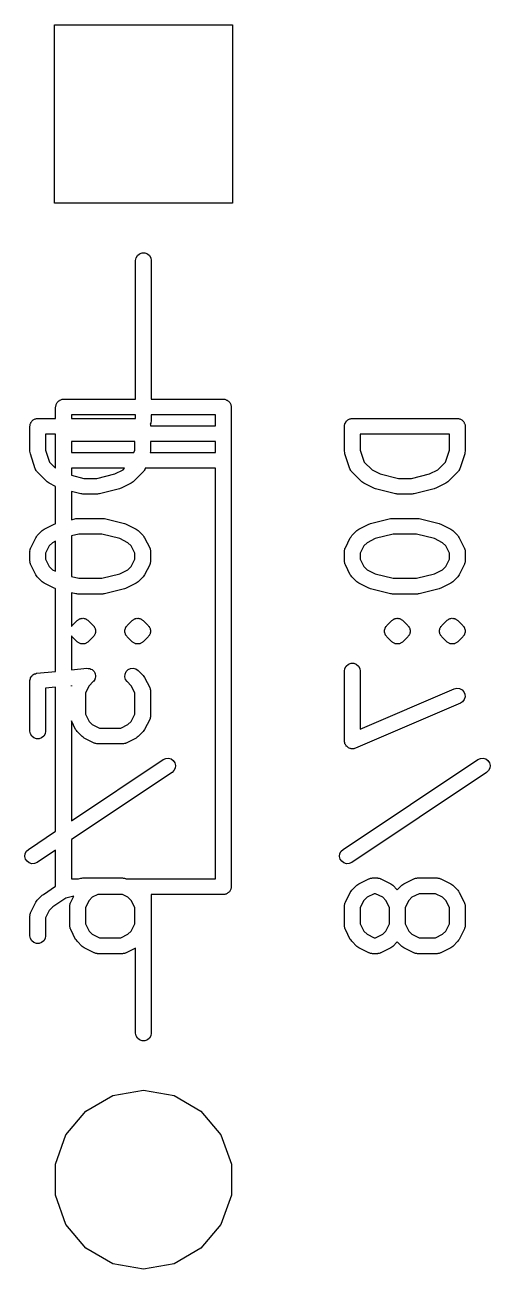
# Model space of a CAD drawing. Extents: x 17 to 274, y -105 to -6.
# Drawn here: x 145.87 to 150.3, y -104.01 to -92.15 of the extents above; entities that cross this region are included whole.
import ezdxf

# ---------------------------------------------------------------- set-up
doc = ezdxf.new("R2010")
doc.units = 0
doc.header["$MEASUREMENT"] = 0
doc.layers.add('BLACK', color=7, linetype='CONTINUOUS')

msp = doc.modelspace()

# ---------------------------------------------------------------- linework, layer by layer
at = {"layer": 'Black'}
for p, q in [((146.148, -93.8501), (146.148, -92.1509)), ((146.148, -92.1509), (147.847, -92.1509)), ((147.847, -92.1509), (147.847, -93.8501)), ((147.847, -93.8501), (146.148, -93.8501)), ((146.922, -94.3975), (146.927, -94.3719)), ((146.922, -95.7195), (146.922, -94.3975)), ((146.927, -94.3719), (146.94, -94.3493)), ((146.94, -94.3493), (146.96, -94.3326)), ((146.96, -94.3326), (146.984, -94.3237)), ((146.984, -94.3237), (147.01, -94.3237)), ((147.01, -94.3237), (147.035, -94.3326)), ((147.035, -94.3326), (147.055, -94.3493)), ((147.055, -94.3493), (147.068, -94.3719)), ((147.068, -94.3719), (147.072, -94.3975)), ((147.072, -94.3975), (147.072, -95.7195)), ((146.204, -95.7273), (146.21, -95.724)), ((146.21, -95.724), (146.216, -95.7229)), ((146.216, -95.7229), (146.222, -95.7207)), ((146.222, -95.7207), (146.229, -95.7207)), ((146.229, -95.7207), (146.235, -95.7195)), ((146.235, -95.7195), (146.922, -95.7195)), ((147.072, -95.7195), (147.759, -95.7195)), ((147.759, -95.7195), (147.766, -95.7207)), ((147.766, -95.7207), (147.772, -95.7207)), ((147.772, -95.7207), (147.779, -95.7229)), ((147.779, -95.7229), (147.785, -95.724)), ((147.785, -95.724), (147.791, -95.7273)), ((146.16, -95.7945), (146.162, -95.7881)), ((146.16, -95.9031), (146.16, -95.7945)), ((146.162, -95.7815), (146.164, -95.7753)), ((146.162, -95.7881), (146.162, -95.7815)), ((146.164, -95.7753), (146.165, -95.7689)), ((146.165, -95.7689), (146.168, -95.7632)), ((146.168, -95.7632), (146.171, -95.757)), ((146.171, -95.757), (146.175, -95.752)), ((146.175, -95.752), (146.178, -95.7463)), ((146.178, -95.7463), (146.183, -95.7421)), ((146.183, -95.7421), (146.187, -95.7371)), ((146.187, -95.7371), (146.193, -95.7338)), ((146.193, -95.7338), (146.198, -95.7296)), ((146.198, -95.7296), (146.204, -95.7273)), ((147.791, -95.7273), (147.797, -95.7296)), ((147.797, -95.7296), (147.802, -95.7338)), ((147.802, -95.7338), (147.808, -95.7371)), ((147.808, -95.7371), (147.812, -95.7421)), ((147.812, -95.7421), (147.817, -95.7463)), ((147.817, -95.7463), (147.82, -95.752)), ((147.82, -95.752), (147.824, -95.757)), ((147.824, -95.757), (147.827, -95.7632)), ((147.827, -95.7632), (147.83, -95.7689)), ((147.83, -95.7689), (147.831, -95.7753)), ((147.831, -95.7753), (147.833, -95.7815)), ((147.833, -95.7815), (147.833, -95.7881)), ((147.833, -95.7881), (147.834, -95.7945)), ((147.834, -95.7945), (147.834, -100.367)), ((145.916, -95.9651), (145.918, -95.9589)), ((145.918, -95.9589), (145.919, -95.9525)), ((145.919, -95.9525), (145.923, -95.9468)), ((145.923, -95.9468), (145.925, -95.9406)), ((145.925, -95.9406), (145.929, -95.9356)), ((145.929, -95.9356), (145.932, -95.9299)), ((145.932, -95.9299), (145.937, -95.9257)), ((145.937, -95.9257), (145.942, -95.9207)), ((145.942, -95.9207), (145.947, -95.9174)), ((145.947, -95.9174), (145.952, -95.9132)), ((145.952, -95.9132), (145.959, -95.9109)), ((145.959, -95.9109), (145.964, -95.9077)), ((145.964, -95.9077), (145.971, -95.9065)), ((145.971, -95.9065), (145.977, -95.9043)), ((145.977, -95.9043), (145.983, -95.9043)), ((145.983, -95.9043), (145.99, -95.9031)), ((145.99, -95.9031), (146.16, -95.9031)), ((146.31, -95.8695), (146.31, -95.9031)), ((146.922, -95.8695), (146.31, -95.8695)), ((146.31, -95.9031), (146.922, -95.9031)), ((146.922, -95.9031), (146.922, -95.8695)), ((147.068, -95.9472), (147.061, -95.9585)), ((147.061, -95.9585), (147.061, -95.9589)), ((147.061, -95.9589), (147.064, -95.9651)), ((147.072, -95.9215), (147.068, -95.9472)), ((147.072, -95.8695), (147.072, -95.9215)), ((147.684, -95.8695), (147.072, -95.8695)), ((147.684, -95.9735), (147.684, -95.8695)), ((148.916, -95.9651), (148.918, -95.9589)), ((148.918, -95.9589), (148.919, -95.9525)), ((148.919, -95.9525), (148.923, -95.9468)), ((148.923, -95.9468), (148.925, -95.9406)), ((148.925, -95.9406), (148.929, -95.9356)), ((148.929, -95.9356), (148.932, -95.9299)), ((148.932, -95.9299), (148.937, -95.9257)), ((148.937, -95.9257), (148.942, -95.9207)), ((148.942, -95.9207), (148.947, -95.9174)), ((148.947, -95.9174), (148.952, -95.9132)), ((148.952, -95.9132), (148.959, -95.9109)), ((148.959, -95.9109), (148.964, -95.9077)), ((148.964, -95.9077), (148.971, -95.9065)), ((148.971, -95.9065), (148.977, -95.9043)), ((148.977, -95.9043), (148.983, -95.9043)), ((148.983, -95.9043), (148.99, -95.9031)), ((148.99, -95.9031), (149.99, -95.9031)), ((149.99, -95.9031), (149.996, -95.9043)), ((149.996, -95.9043), (150.003, -95.9043)), ((150.003, -95.9043), (150.009, -95.9065)), ((150.009, -95.9065), (150.015, -95.9077)), ((150.015, -95.9077), (150.021, -95.9109)), ((150.021, -95.9109), (150.027, -95.9132)), ((150.027, -95.9132), (150.032, -95.9174)), ((150.032, -95.9174), (150.038, -95.9207)), ((150.038, -95.9207), (150.042, -95.9257)), ((150.042, -95.9257), (150.047, -95.9299)), ((150.047, -95.9299), (150.051, -95.9356)), ((150.051, -95.9356), (150.055, -95.9406)), ((150.055, -95.9406), (150.057, -95.9468)), ((150.057, -95.9468), (150.06, -95.9525)), ((150.06, -95.9525), (150.061, -95.9589)), ((150.061, -95.9589), (150.064, -95.9651)), ((145.915, -95.9781), (145.916, -95.9717)), ((145.915, -96.2162), (145.915, -95.9781)), ((145.916, -95.9717), (145.916, -95.9651)), ((146.065, -96.0531), (146.065, -96.2041)), ((146.16, -96.0531), (146.065, -96.0531)), ((146.16, -96.376), (146.16, -96.0531)), ((147.064, -95.9651), (147.064, -95.9717)), ((147.064, -95.9717), (147.064, -95.9735)), ((147.064, -95.9735), (147.684, -95.9735)), ((148.915, -95.9781), (148.916, -95.9717)), ((148.915, -96.2162), (148.915, -95.9781)), ((148.916, -95.9717), (148.916, -95.9651)), ((149.065, -96.0531), (149.065, -96.2041)), ((149.915, -96.0531), (149.065, -96.0531)), ((149.915, -96.2041), (149.915, -96.0531)), ((150.064, -95.9651), (150.064, -95.9717)), ((150.064, -95.9717), (150.065, -95.9781)), ((150.065, -95.9781), (150.065, -96.2162)), ((146.31, -96.1235), (146.31, -96.2275)), ((146.915, -96.1235), (146.31, -96.1235)), ((146.915, -96.2041), (146.915, -96.1235)), ((147.065, -96.1235), (147.065, -96.2162)), ((147.684, -96.1235), (147.065, -96.1235)), ((147.684, -96.2275), (147.684, -96.1235)), ((145.917, -96.2281), (145.915, -96.2162)), ((145.919, -96.24), (145.917, -96.2281)), ((145.966, -96.3828), (145.919, -96.24)), ((146.065, -96.2041), (146.103, -96.3186)), ((146.103, -96.3186), (146.16, -96.376)), ((146.31, -96.2275), (146.907, -96.2275)), ((146.907, -96.2275), (146.915, -96.2041)), ((147.065, -96.2162), (147.063, -96.2275)), ((147.063, -96.2275), (147.684, -96.2275)), ((148.917, -96.2281), (148.915, -96.2162)), ((148.919, -96.24), (148.917, -96.2281)), ((148.966, -96.3828), (148.919, -96.24)), ((149.065, -96.2041), (149.103, -96.3186)), ((149.103, -96.3186), (149.177, -96.3927)), ((149.803, -96.3927), (149.877, -96.3186)), ((149.877, -96.3186), (149.915, -96.2041)), ((150.061, -96.24), (150.013, -96.3828)), ((150.063, -96.2281), (150.061, -96.24)), ((150.065, -96.2162), (150.063, -96.2281)), ((145.968, -96.3866), (145.966, -96.3828)), ((145.969, -96.3908), (145.968, -96.3866)), ((145.975, -96.398), (145.969, -96.3908)), ((145.979, -96.4057), (145.975, -96.398)), ((145.982, -96.4086), (145.979, -96.4057)), ((145.984, -96.4121), (145.982, -96.4086)), ((146.08, -96.5074), (145.984, -96.4121)), ((146.31, -96.3775), (146.31, -96.4453)), ((146.818, -96.3775), (146.31, -96.3775)), ((146.552, -96.4746), (146.726, -96.4312)), ((146.726, -96.4312), (146.803, -96.3927)), ((146.803, -96.3927), (146.818, -96.3775)), ((146.995, -96.4121), (146.9, -96.5074)), ((146.998, -96.4086), (146.995, -96.4121)), ((147.001, -96.4057), (146.998, -96.4086)), ((147.005, -96.398), (147.001, -96.4057)), ((147.01, -96.3908), (147.005, -96.398)), ((147.011, -96.3866), (147.01, -96.3908)), ((147.013, -96.3828), (147.011, -96.3866)), ((147.015, -96.3775), (147.013, -96.3828)), ((147.684, -96.3775), (147.015, -96.3775)), ((147.684, -100.292), (147.684, -96.3775)), ((148.968, -96.3866), (148.966, -96.3828)), ((148.969, -96.3908), (148.968, -96.3866)), ((148.975, -96.398), (148.969, -96.3908)), ((148.979, -96.4057), (148.975, -96.398)), ((148.982, -96.4086), (148.979, -96.4057)), ((148.984, -96.4121), (148.982, -96.4086)), ((149.08, -96.5074), (148.984, -96.4121)), ((149.177, -96.3927), (149.254, -96.4312)), ((149.254, -96.4312), (149.428, -96.4746)), ((149.552, -96.4746), (149.726, -96.4312)), ((149.726, -96.4312), (149.803, -96.3927)), ((149.995, -96.4121), (149.9, -96.5074)), ((149.998, -96.4086), (149.995, -96.4121)), ((150.001, -96.4057), (149.998, -96.4086)), ((150.005, -96.398), (150.001, -96.4057)), ((150.01, -96.3908), (150.005, -96.398)), ((150.011, -96.3866), (150.01, -96.3908)), ((150.013, -96.3828), (150.011, -96.3866)), ((146.09, -96.5143), (146.08, -96.5074)), ((146.099, -96.5214), (146.09, -96.5143)), ((146.16, -96.5521), (146.099, -96.5214)), ((146.16, -96.9061), (146.16, -96.5521)), ((146.31, -96.4453), (146.428, -96.4746)), ((146.428, -96.4746), (146.552, -96.4746)), ((146.881, -96.5214), (146.785, -96.569)), ((146.89, -96.5142), (146.881, -96.5214)), ((146.9, -96.5074), (146.89, -96.5142)), ((149.09, -96.5143), (149.08, -96.5074)), ((149.099, -96.5214), (149.09, -96.5143)), ((149.194, -96.569), (149.099, -96.5214)), ((149.428, -96.4746), (149.552, -96.4746)), ((149.881, -96.5214), (149.785, -96.569)), ((149.89, -96.5142), (149.881, -96.5214)), ((149.9, -96.5074), (149.89, -96.5142)), ((146.4, -96.6223), (146.31, -96.5999)), ((146.31, -96.5999), (146.31, -96.8683)), ((146.409, -96.623), (146.4, -96.6223)), ((146.418, -96.6246), (146.409, -96.623)), ((146.561, -96.6246), (146.418, -96.6246)), ((146.57, -96.623), (146.561, -96.6246)), ((146.579, -96.6223), (146.57, -96.623)), ((146.77, -96.5747), (146.579, -96.6223)), ((146.777, -96.5714), (146.77, -96.5747)), ((146.785, -96.569), (146.777, -96.5714)), ((149.202, -96.5714), (149.194, -96.569)), ((149.21, -96.5747), (149.202, -96.5714)), ((149.4, -96.6223), (149.21, -96.5747)), ((149.409, -96.623), (149.4, -96.6223)), ((149.418, -96.6246), (149.409, -96.623)), ((149.561, -96.6246), (149.418, -96.6246)), ((149.57, -96.623), (149.561, -96.6246)), ((149.579, -96.6223), (149.57, -96.623)), ((149.77, -96.5747), (149.579, -96.6223)), ((149.777, -96.5714), (149.77, -96.5747)), ((149.785, -96.569), (149.777, -96.5714)), ((146.052, -96.9587), (146.147, -96.9111)), ((146.147, -96.9111), (146.155, -96.9087)), ((146.155, -96.9087), (146.16, -96.9061)), ((146.31, -96.8683), (146.353, -96.8578)), ((146.353, -96.8578), (146.362, -96.8571)), ((146.362, -96.8571), (146.371, -96.8555)), ((146.371, -96.8555), (146.609, -96.8555)), ((146.609, -96.8555), (146.618, -96.8571)), ((146.618, -96.8571), (146.627, -96.8578)), ((146.627, -96.8578), (146.818, -96.9054)), ((146.818, -96.9054), (146.825, -96.9087)), ((146.825, -96.9087), (146.833, -96.9111)), ((146.833, -96.9111), (146.928, -96.9587)), ((149.052, -96.9587), (149.147, -96.9111)), ((149.147, -96.9111), (149.155, -96.9087)), ((149.155, -96.9087), (149.162, -96.9054)), ((149.162, -96.9054), (149.353, -96.8578)), ((149.353, -96.8578), (149.362, -96.8571)), ((149.362, -96.8571), (149.371, -96.8555)), ((149.371, -96.8555), (149.609, -96.8555)), ((149.609, -96.8555), (149.618, -96.8571)), ((149.618, -96.8571), (149.627, -96.8578)), ((149.627, -96.8578), (149.818, -96.9054)), ((149.818, -96.9054), (149.825, -96.9087)), ((149.825, -96.9087), (149.833, -96.9111)), ((149.833, -96.9111), (149.928, -96.9587)), ((145.97, -97.0398), (145.978, -97.0302)), ((145.978, -97.0302), (145.984, -97.0203)), ((145.984, -97.0203), (146.032, -96.9727)), ((146.032, -96.9727), (146.042, -96.9658)), ((146.042, -96.9658), (146.052, -96.9587)), ((146.38, -97.0055), (146.31, -97.0229)), ((146.31, -97.0229), (146.31, -97.4096)), ((146.6, -97.0055), (146.38, -97.0055)), ((146.773, -97.0489), (146.6, -97.0055)), ((146.928, -96.9587), (146.938, -96.9658)), ((146.938, -96.9658), (146.948, -96.9727)), ((146.948, -96.9727), (146.995, -97.0203)), ((146.995, -97.0203), (147.002, -97.0302)), ((147.002, -97.0302), (147.009, -97.0398)), ((148.97, -97.0398), (148.978, -97.0302)), ((148.978, -97.0302), (148.984, -97.0203)), ((148.984, -97.0203), (149.032, -96.9727)), ((149.032, -96.9727), (149.042, -96.9658)), ((149.042, -96.9658), (149.052, -96.9587)), ((149.38, -97.0055), (149.206, -97.0489)), ((149.6, -97.0055), (149.38, -97.0055)), ((149.773, -97.0489), (149.6, -97.0055)), ((149.928, -96.9587), (149.938, -96.9658)), ((149.938, -96.9658), (149.948, -96.9727)), ((149.948, -96.9727), (149.995, -97.0203)), ((149.995, -97.0203), (150.002, -97.0302)), ((150.002, -97.0302), (150.009, -97.0398)), ((145.918, -97.1516), (145.919, -97.143)), ((145.919, -97.143), (145.922, -97.1392)), ((145.922, -97.1392), (145.923, -97.1351)), ((145.923, -97.1351), (145.97, -97.0398)), ((146.099, -97.1178), (146.065, -97.1863)), ((146.13, -97.0874), (146.099, -97.1178)), ((146.16, -97.0719), (146.13, -97.0874)), ((146.16, -97.3605), (146.16, -97.0719)), ((146.85, -97.0874), (146.773, -97.0489)), ((146.881, -97.1178), (146.85, -97.0874)), ((146.915, -97.1863), (146.881, -97.1178)), ((147.009, -97.0398), (147.057, -97.1351)), ((147.057, -97.1351), (147.058, -97.1392)), ((147.058, -97.1392), (147.06, -97.143)), ((147.06, -97.143), (147.062, -97.1516)), ((148.918, -97.1516), (148.919, -97.143)), ((148.919, -97.143), (148.922, -97.1392)), ((148.922, -97.1392), (148.923, -97.1351)), ((148.923, -97.1351), (148.97, -97.0398)), ((149.099, -97.1178), (149.065, -97.1863)), ((149.13, -97.0874), (149.099, -97.1178)), ((149.206, -97.0489), (149.13, -97.0874)), ((149.85, -97.0874), (149.773, -97.0489)), ((149.881, -97.1178), (149.85, -97.0874)), ((149.915, -97.1863), (149.881, -97.1178)), ((150.009, -97.0398), (150.057, -97.1351)), ((150.057, -97.1351), (150.058, -97.1392)), ((150.058, -97.1392), (150.06, -97.143)), ((150.06, -97.143), (150.062, -97.1516)), ((145.915, -97.16), (145.918, -97.1516)), ((145.916, -97.1644), (145.915, -97.16)), ((145.915, -97.1686), (145.916, -97.1644)), ((145.915, -97.2639), (145.915, -97.1686)), ((145.916, -97.2681), (145.915, -97.2639)), ((145.915, -97.2724), (145.916, -97.2681)), ((146.065, -97.1863), (146.065, -97.2461)), ((146.065, -97.2461), (146.099, -97.3147)), ((146.881, -97.3147), (146.915, -97.2461)), ((146.915, -97.2461), (146.915, -97.1863)), ((147.062, -97.1516), (147.064, -97.16)), ((147.064, -97.16), (147.064, -97.1644)), ((147.064, -97.1644), (147.065, -97.1686)), ((147.065, -97.2639), (147.064, -97.2681)), ((147.064, -97.2681), (147.064, -97.2724)), ((147.065, -97.1686), (147.065, -97.2639)), ((148.915, -97.16), (148.918, -97.1516)), ((148.916, -97.1644), (148.915, -97.16)), ((148.915, -97.1686), (148.916, -97.1644)), ((148.915, -97.2639), (148.915, -97.1686)), ((148.916, -97.2681), (148.915, -97.2639)), ((148.915, -97.2724), (148.916, -97.2681)), ((149.065, -97.1863), (149.065, -97.2461)), ((149.065, -97.2461), (149.099, -97.3147)), ((149.881, -97.3147), (149.915, -97.2461)), ((149.915, -97.2461), (149.915, -97.1863)), ((150.062, -97.1516), (150.064, -97.16)), ((150.064, -97.16), (150.064, -97.1644)), ((150.064, -97.1644), (150.065, -97.1686)), ((150.065, -97.2639), (150.064, -97.2681)), ((150.064, -97.2681), (150.064, -97.2724)), ((150.065, -97.1686), (150.065, -97.2639)), ((145.918, -97.2808), (145.915, -97.2724)), ((145.919, -97.2895), (145.918, -97.2808)), ((145.922, -97.2933), (145.919, -97.2895)), ((145.923, -97.2974), (145.922, -97.2933)), ((145.97, -97.3926), (145.923, -97.2974)), ((146.099, -97.3147), (146.13, -97.3451)), ((146.13, -97.3451), (146.16, -97.3605)), ((146.6, -97.4269), (146.773, -97.3836)), ((146.773, -97.3836), (146.85, -97.3451)), ((146.85, -97.3451), (146.881, -97.3147)), ((147.057, -97.2974), (147.009, -97.3926)), ((147.058, -97.2933), (147.057, -97.2974)), ((147.06, -97.2895), (147.058, -97.2933)), ((147.062, -97.2809), (147.06, -97.2895)), ((147.064, -97.2724), (147.062, -97.2809)), ((148.918, -97.2808), (148.915, -97.2724)), ((148.919, -97.2895), (148.918, -97.2808)), ((148.922, -97.2933), (148.919, -97.2895)), ((148.923, -97.2974), (148.922, -97.2933)), ((148.97, -97.3926), (148.923, -97.2974)), ((149.099, -97.3147), (149.13, -97.3451)), ((149.13, -97.3451), (149.206, -97.3836)), ((149.206, -97.3836), (149.38, -97.4269)), ((149.6, -97.4269), (149.773, -97.3836)), ((149.773, -97.3836), (149.85, -97.3451)), ((149.85, -97.3451), (149.881, -97.3147)), ((150.057, -97.2974), (150.009, -97.3926)), ((150.058, -97.2933), (150.057, -97.2974)), ((150.06, -97.2895), (150.058, -97.2933)), ((150.062, -97.2809), (150.06, -97.2895)), ((150.064, -97.2724), (150.062, -97.2809)), ((145.978, -97.4023), (145.97, -97.3926)), ((145.984, -97.4121), (145.978, -97.4023)), ((146.032, -97.4597), (145.984, -97.4121)), ((146.042, -97.4666), (146.032, -97.4597)), ((146.052, -97.4738), (146.042, -97.4666)), ((146.147, -97.5214), (146.052, -97.4738)), ((146.31, -97.4096), (146.38, -97.4269)), ((146.38, -97.4269), (146.6, -97.4269)), ((146.928, -97.4738), (146.833, -97.5214)), ((146.938, -97.4666), (146.928, -97.4738)), ((146.948, -97.4597), (146.938, -97.4666)), ((146.995, -97.4121), (146.948, -97.4597)), ((147.002, -97.4023), (146.995, -97.4121)), ((147.009, -97.3926), (147.002, -97.4023)), ((148.978, -97.4023), (148.97, -97.3926)), ((148.984, -97.4121), (148.978, -97.4023)), ((149.032, -97.4597), (148.984, -97.4121)), ((149.042, -97.4666), (149.032, -97.4597)), ((149.052, -97.4738), (149.042, -97.4666)), ((149.147, -97.5214), (149.052, -97.4738)), ((149.38, -97.4269), (149.6, -97.4269)), ((149.928, -97.4738), (149.833, -97.5214)), ((149.938, -97.4666), (149.928, -97.4738)), ((149.948, -97.4597), (149.938, -97.4666)), ((149.995, -97.4121), (149.948, -97.4597)), ((150.002, -97.4023), (149.995, -97.4121)), ((150.009, -97.3926), (150.002, -97.4023)), ((146.155, -97.5237), (146.147, -97.5214)), ((146.16, -97.5263), (146.155, -97.5237)), ((146.16, -98.3143), (146.16, -97.5263)), ((146.353, -97.5747), (146.31, -97.5642)), ((146.31, -97.5642), (146.31, -97.8864)), ((146.362, -97.5754), (146.353, -97.5747)), ((146.371, -97.5769), (146.362, -97.5754)), ((146.609, -97.5769), (146.371, -97.5769)), ((146.618, -97.5754), (146.609, -97.5769)), ((146.627, -97.5747), (146.618, -97.5754)), ((146.818, -97.5271), (146.627, -97.5747)), ((146.825, -97.5237), (146.818, -97.5271)), ((146.833, -97.5214), (146.825, -97.5237)), ((149.155, -97.5237), (149.147, -97.5214)), ((149.162, -97.5271), (149.155, -97.5237)), ((149.353, -97.5747), (149.162, -97.5271)), ((149.362, -97.5754), (149.353, -97.5747)), ((149.371, -97.5769), (149.362, -97.5754)), ((149.609, -97.5769), (149.371, -97.5769)), ((149.618, -97.5754), (149.609, -97.5769)), ((149.627, -97.5747), (149.618, -97.5754)), ((149.818, -97.5271), (149.627, -97.5747)), ((149.825, -97.5237), (149.818, -97.5271)), ((149.833, -97.5214), (149.825, -97.5237)), ((146.318, -97.8775), (146.365, -97.8299)), ((146.365, -97.8299), (146.371, -97.8261)), ((146.371, -97.8261), (146.375, -97.8215)), ((146.375, -97.8215), (146.381, -97.8187)), ((146.381, -97.8187), (146.387, -97.8149)), ((146.387, -97.8149), (146.393, -97.8132)), ((146.393, -97.8132), (146.399, -97.8105)), ((146.399, -97.8105), (146.406, -97.8099)), ((146.406, -97.8099), (146.412, -97.8082)), ((146.412, -97.8082), (146.418, -97.8088)), ((146.418, -97.8088), (146.425, -97.8082)), ((146.425, -97.8082), (146.431, -97.8099)), ((146.431, -97.8099), (146.438, -97.8105)), ((146.438, -97.8105), (146.444, -97.8132)), ((146.444, -97.8132), (146.45, -97.8149)), ((146.45, -97.8149), (146.455, -97.8187)), ((146.455, -97.8187), (146.461, -97.8215)), ((146.461, -97.8215), (146.466, -97.8261)), ((146.466, -97.8261), (146.471, -97.8299)), ((146.471, -97.8299), (146.519, -97.8775)), ((146.842, -97.8775), (146.889, -97.8299)), ((146.889, -97.8299), (146.895, -97.8261)), ((146.895, -97.8261), (146.899, -97.8215)), ((146.899, -97.8215), (146.905, -97.8187)), ((146.905, -97.8187), (146.911, -97.8149)), ((146.911, -97.8149), (146.917, -97.8132)), ((146.917, -97.8132), (146.923, -97.8105)), ((146.923, -97.8105), (146.929, -97.8099)), ((146.929, -97.8099), (146.936, -97.8082)), ((146.936, -97.8082), (146.942, -97.8088)), ((146.942, -97.8088), (146.949, -97.8082)), ((146.949, -97.8082), (146.955, -97.8099)), ((146.955, -97.8099), (146.962, -97.8105)), ((146.962, -97.8105), (146.968, -97.8132)), ((146.968, -97.8132), (146.974, -97.8149)), ((146.974, -97.8149), (146.979, -97.8187)), ((146.979, -97.8187), (146.985, -97.8215)), ((146.985, -97.8215), (146.99, -97.8261)), ((146.99, -97.8261), (146.995, -97.8299)), ((146.995, -97.8299), (147.043, -97.8775)), ((149.318, -97.8775), (149.365, -97.8299)), ((149.365, -97.8299), (149.371, -97.8261)), ((149.371, -97.8261), (149.375, -97.8215)), ((149.375, -97.8215), (149.381, -97.8187)), ((149.381, -97.8187), (149.387, -97.8149)), ((149.387, -97.8149), (149.393, -97.8132)), ((149.393, -97.8132), (149.399, -97.8105)), ((149.399, -97.8105), (149.406, -97.8099)), ((149.406, -97.8099), (149.412, -97.8082)), ((149.412, -97.8082), (149.418, -97.8088)), ((149.418, -97.8088), (149.425, -97.8082)), ((149.425, -97.8082), (149.431, -97.8099)), ((149.431, -97.8099), (149.438, -97.8105)), ((149.438, -97.8105), (149.444, -97.8132)), ((149.444, -97.8132), (149.45, -97.8149)), ((149.45, -97.8149), (149.455, -97.8187)), ((149.455, -97.8187), (149.461, -97.8215)), ((149.461, -97.8215), (149.466, -97.8261)), ((149.466, -97.8261), (149.471, -97.8299)), ((149.471, -97.8299), (149.519, -97.8775)), ((149.842, -97.8775), (149.889, -97.8299)), ((149.889, -97.8299), (149.895, -97.8261)), ((149.895, -97.8261), (149.899, -97.8215)), ((149.899, -97.8215), (149.905, -97.8187)), ((149.905, -97.8187), (149.911, -97.8149)), ((149.911, -97.8149), (149.917, -97.8132)), ((149.917, -97.8132), (149.923, -97.8105)), ((149.923, -97.8105), (149.929, -97.8099)), ((149.929, -97.8099), (149.936, -97.8082)), ((149.936, -97.8082), (149.942, -97.8088)), ((149.942, -97.8088), (149.949, -97.8082)), ((149.949, -97.8082), (149.955, -97.8099)), ((149.955, -97.8099), (149.962, -97.8105)), ((149.962, -97.8105), (149.968, -97.8132)), ((149.968, -97.8132), (149.974, -97.8149)), ((149.974, -97.8149), (149.979, -97.8187)), ((149.979, -97.8187), (149.985, -97.8215)), ((149.985, -97.8215), (149.99, -97.8261)), ((149.99, -97.8261), (149.995, -97.8299)), ((149.995, -97.8299), (150.043, -97.8775)), ((146.31, -97.8864), (146.314, -97.8829)), ((146.314, -97.9782), (146.31, -97.9746)), ((146.31, -97.9746), (146.31, -98.2993)), ((146.314, -97.8829), (146.318, -97.8775)), ((146.318, -97.9836), (146.314, -97.9782)), ((146.519, -97.8775), (146.523, -97.8829)), ((146.523, -97.9782), (146.519, -97.9836)), ((146.523, -97.8829), (146.527, -97.8875)), ((146.527, -97.9735), (146.523, -97.9782)), ((146.527, -97.8875), (146.529, -97.8905)), ((146.529, -97.9705), (146.527, -97.9735)), ((146.529, -97.8905), (146.531, -97.893)), ((146.531, -97.968), (146.529, -97.9705)), ((146.531, -97.893), (146.532, -97.8961)), ((146.532, -97.9649), (146.531, -97.968)), ((146.532, -97.8961), (146.534, -97.8988)), ((146.534, -97.9622), (146.532, -97.9649)), ((146.534, -97.8988), (146.536, -97.9052)), ((146.536, -97.9559), (146.534, -97.9622)), ((146.536, -97.9052), (146.538, -97.9111)), ((146.538, -97.9499), (146.536, -97.9559)), ((146.538, -97.9111), (146.539, -97.9144)), ((146.539, -97.9466), (146.538, -97.9499)), ((146.539, -97.9144), (146.54, -97.9175)), ((146.54, -97.9435), (146.539, -97.9466)), ((146.54, -97.9175), (146.54, -97.9208)), ((146.54, -97.9208), (146.541, -97.924)), ((146.541, -97.924), (146.54, -97.9305)), ((146.54, -97.9305), (146.541, -97.9371)), ((146.541, -97.9371), (146.54, -97.9402)), ((146.54, -97.9402), (146.54, -97.9435)), ((146.82, -97.924), (146.821, -97.9208)), ((146.82, -97.9305), (146.82, -97.924)), ((146.82, -97.9371), (146.82, -97.9305)), ((146.821, -97.9402), (146.82, -97.9371)), ((146.821, -97.9175), (146.822, -97.9144)), ((146.821, -97.9208), (146.821, -97.9175)), ((146.821, -97.9435), (146.821, -97.9402)), ((146.822, -97.9466), (146.821, -97.9435)), ((146.822, -97.9111), (146.825, -97.9052)), ((146.822, -97.9144), (146.822, -97.9111)), ((146.822, -97.9499), (146.822, -97.9466)), ((146.825, -97.9559), (146.822, -97.9499)), ((146.825, -97.9052), (146.827, -97.8988)), ((146.827, -97.9622), (146.825, -97.9559)), ((146.827, -97.8988), (146.829, -97.8961)), ((146.829, -97.9649), (146.827, -97.9622)), ((146.829, -97.8961), (146.83, -97.893)), ((146.83, -97.968), (146.829, -97.9649)), ((146.83, -97.893), (146.832, -97.8905)), ((146.832, -97.9705), (146.83, -97.968)), ((146.832, -97.8905), (146.833, -97.8875)), ((146.833, -97.9735), (146.832, -97.9705)), ((146.833, -97.8875), (146.838, -97.8829)), ((146.838, -97.9782), (146.833, -97.9735)), ((146.838, -97.8829), (146.842, -97.8775)), ((146.842, -97.9836), (146.838, -97.9782)), ((147.043, -97.8775), (147.047, -97.8829)), ((147.047, -97.9782), (147.043, -97.9836)), ((147.047, -97.8829), (147.051, -97.8875)), ((147.051, -97.9735), (147.047, -97.9782)), ((147.051, -97.8875), (147.053, -97.8905)), ((147.053, -97.9705), (147.051, -97.9735)), ((147.053, -97.8905), (147.055, -97.893)), ((147.055, -97.968), (147.053, -97.9705)), ((147.055, -97.893), (147.056, -97.8961)), ((147.056, -97.9649), (147.055, -97.968)), ((147.056, -97.8961), (147.058, -97.8988)), ((147.058, -97.9622), (147.056, -97.9649)), ((147.058, -97.8988), (147.06, -97.9052)), ((147.06, -97.9559), (147.058, -97.9622)), ((147.06, -97.9052), (147.062, -97.9111)), ((147.062, -97.9499), (147.06, -97.9559)), ((147.062, -97.9111), (147.063, -97.9144)), ((147.063, -97.9466), (147.062, -97.9499)), ((147.063, -97.9144), (147.064, -97.9175)), ((147.064, -97.9435), (147.063, -97.9466)), ((147.064, -97.9175), (147.064, -97.9208)), ((147.064, -97.9208), (147.065, -97.924)), ((147.065, -97.924), (147.064, -97.9305)), ((147.064, -97.9305), (147.065, -97.9371)), ((147.065, -97.9371), (147.064, -97.9402)), ((147.064, -97.9402), (147.064, -97.9435)), ((149.296, -97.924), (149.297, -97.9208)), ((149.297, -97.9305), (149.296, -97.924)), ((149.296, -97.9371), (149.297, -97.9305)), ((149.297, -97.9402), (149.296, -97.9371)), ((149.297, -97.9175), (149.298, -97.9144)), ((149.297, -97.9208), (149.297, -97.9175)), ((149.297, -97.9435), (149.297, -97.9402)), ((149.298, -97.9466), (149.297, -97.9435)), ((149.298, -97.9111), (149.301, -97.9052)), ((149.298, -97.9144), (149.298, -97.9111)), ((149.298, -97.9499), (149.298, -97.9466)), ((149.301, -97.9559), (149.298, -97.9499)), ((149.301, -97.9052), (149.303, -97.8988)), ((149.303, -97.9622), (149.301, -97.9559)), ((149.303, -97.8988), (149.305, -97.8961)), ((149.305, -97.9649), (149.303, -97.9622)), ((149.305, -97.8961), (149.306, -97.893)), ((149.306, -97.968), (149.305, -97.9649)), ((149.306, -97.893), (149.308, -97.8905)), ((149.308, -97.9705), (149.306, -97.968)), ((149.308, -97.8905), (149.309, -97.8875)), ((149.309, -97.9735), (149.308, -97.9705)), ((149.309, -97.8875), (149.314, -97.8829)), ((149.314, -97.9782), (149.309, -97.9735)), ((149.314, -97.8829), (149.318, -97.8775)), ((149.318, -97.9836), (149.314, -97.9782)), ((149.519, -97.8775), (149.523, -97.8829)), ((149.523, -97.9782), (149.519, -97.9836)), ((149.523, -97.8829), (149.527, -97.8875)), ((149.527, -97.9735), (149.523, -97.9782)), ((149.527, -97.8875), (149.529, -97.8905)), ((149.529, -97.9705), (149.527, -97.9735)), ((149.529, -97.8905), (149.531, -97.893)), ((149.531, -97.968), (149.529, -97.9705)), ((149.531, -97.893), (149.532, -97.8961)), ((149.532, -97.9649), (149.531, -97.968)), ((149.532, -97.8961), (149.534, -97.8988)), ((149.534, -97.9622), (149.532, -97.9649)), ((149.534, -97.8988), (149.536, -97.9052)), ((149.536, -97.9559), (149.534, -97.9622)), ((149.536, -97.9052), (149.538, -97.9111)), ((149.538, -97.9499), (149.536, -97.9559)), ((149.538, -97.9111), (149.539, -97.9144)), ((149.539, -97.9466), (149.538, -97.9499)), ((149.539, -97.9144), (149.54, -97.9175)), ((149.54, -97.9435), (149.539, -97.9466)), ((149.54, -97.9175), (149.54, -97.9208)), ((149.54, -97.9208), (149.541, -97.924)), ((149.541, -97.924), (149.54, -97.9305)), ((149.54, -97.9305), (149.541, -97.9371)), ((149.541, -97.9371), (149.54, -97.9402)), ((149.54, -97.9402), (149.54, -97.9435)), ((149.82, -97.924), (149.821, -97.9208)), ((149.82, -97.9305), (149.82, -97.924)), ((149.82, -97.9371), (149.82, -97.9305)), ((149.821, -97.9402), (149.82, -97.9371)), ((149.821, -97.9175), (149.822, -97.9144)), ((149.821, -97.9208), (149.821, -97.9175)), ((149.821, -97.9435), (149.821, -97.9402)), ((149.822, -97.9466), (149.821, -97.9435)), ((149.822, -97.9111), (149.825, -97.9052)), ((149.822, -97.9144), (149.822, -97.9111)), ((149.822, -97.9499), (149.822, -97.9466)), ((149.825, -97.9559), (149.822, -97.9499)), ((149.825, -97.9052), (149.827, -97.8988)), ((149.827, -97.9622), (149.825, -97.9559)), ((149.827, -97.8988), (149.829, -97.8961)), ((149.829, -97.9649), (149.827, -97.9622)), ((149.829, -97.8961), (149.83, -97.893)), ((149.83, -97.968), (149.829, -97.9649)), ((149.83, -97.893), (149.832, -97.8905)), ((149.832, -97.9705), (149.83, -97.968)), ((149.832, -97.8905), (149.833, -97.8875)), ((149.833, -97.9735), (149.832, -97.9705)), ((149.833, -97.8875), (149.838, -97.8829)), ((149.838, -97.9782), (149.833, -97.9735)), ((149.838, -97.8829), (149.842, -97.8775)), ((149.842, -97.9836), (149.838, -97.9782)), ((150.043, -97.8775), (150.047, -97.8829)), ((150.047, -97.9782), (150.043, -97.9836)), ((150.047, -97.8829), (150.051, -97.8875)), ((150.051, -97.9735), (150.047, -97.9782)), ((150.051, -97.8875), (150.053, -97.8905)), ((150.053, -97.9705), (150.051, -97.9735)), ((150.053, -97.8905), (150.055, -97.893)), ((150.055, -97.968), (150.053, -97.9705)), ((150.055, -97.893), (150.056, -97.8961)), ((150.056, -97.9649), (150.055, -97.968)), ((150.056, -97.8961), (150.058, -97.8988)), ((150.058, -97.9622), (150.056, -97.9649)), ((150.058, -97.8988), (150.06, -97.9052)), ((150.06, -97.9559), (150.058, -97.9622)), ((150.06, -97.9052), (150.062, -97.9111)), ((150.062, -97.9499), (150.06, -97.9559)), ((150.062, -97.9111), (150.063, -97.9144)), ((150.063, -97.9466), (150.062, -97.9499)), ((150.063, -97.9144), (150.064, -97.9175)), ((150.064, -97.9435), (150.063, -97.9466)), ((150.064, -97.9175), (150.064, -97.9208)), ((150.064, -97.9208), (150.065, -97.924)), ((150.065, -97.924), (150.064, -97.9305)), ((150.064, -97.9305), (150.065, -97.9371)), ((150.065, -97.9371), (150.064, -97.9402)), ((150.064, -97.9402), (150.064, -97.9435)), ((146.365, -98.0312), (146.318, -97.9836)), ((146.371, -98.0349), (146.365, -98.0312)), ((146.375, -98.0396), (146.371, -98.0349)), ((146.381, -98.0423), (146.375, -98.0396)), ((146.387, -98.0461), (146.381, -98.0423)), ((146.393, -98.0478), (146.387, -98.0461)), ((146.399, -98.0506), (146.393, -98.0478)), ((146.406, -98.0512), (146.399, -98.0506)), ((146.412, -98.0529), (146.406, -98.0512)), ((146.418, -98.0523), (146.412, -98.0529)), ((146.425, -98.0529), (146.418, -98.0523)), ((146.431, -98.0512), (146.425, -98.0529)), ((146.438, -98.0506), (146.431, -98.0512)), ((146.444, -98.0478), (146.438, -98.0506)), ((146.45, -98.0461), (146.444, -98.0478)), ((146.455, -98.0423), (146.45, -98.0461)), ((146.461, -98.0396), (146.455, -98.0423)), ((146.466, -98.0349), (146.461, -98.0396)), ((146.471, -98.0312), (146.466, -98.0349)), ((146.519, -97.9836), (146.471, -98.0312)), ((146.889, -98.0312), (146.842, -97.9836)), ((146.895, -98.0349), (146.889, -98.0312)), ((146.899, -98.0396), (146.895, -98.0349)), ((146.905, -98.0423), (146.899, -98.0396)), ((146.911, -98.0461), (146.905, -98.0423)), ((146.917, -98.0478), (146.911, -98.0461)), ((146.923, -98.0506), (146.917, -98.0478)), ((146.929, -98.0512), (146.923, -98.0506)), ((146.936, -98.0529), (146.929, -98.0512)), ((146.942, -98.0523), (146.936, -98.0529)), ((146.949, -98.0529), (146.942, -98.0523)), ((146.955, -98.0512), (146.949, -98.0529)), ((146.962, -98.0506), (146.955, -98.0512)), ((146.968, -98.0478), (146.962, -98.0506)), ((146.974, -98.0461), (146.968, -98.0478)), ((146.979, -98.0423), (146.974, -98.0461)), ((146.985, -98.0396), (146.979, -98.0423)), ((146.99, -98.0349), (146.985, -98.0396)), ((146.995, -98.0312), (146.99, -98.0349)), ((147.043, -97.9836), (146.995, -98.0312)), ((149.365, -98.0312), (149.318, -97.9836)), ((149.371, -98.0349), (149.365, -98.0312)), ((149.375, -98.0396), (149.371, -98.0349)), ((149.381, -98.0423), (149.375, -98.0396)), ((149.387, -98.0461), (149.381, -98.0423)), ((149.393, -98.0478), (149.387, -98.0461)), ((149.399, -98.0506), (149.393, -98.0478)), ((149.406, -98.0512), (149.399, -98.0506)), ((149.412, -98.0529), (149.406, -98.0512)), ((149.418, -98.0523), (149.412, -98.0529)), ((149.425, -98.0529), (149.418, -98.0523)), ((149.431, -98.0512), (149.425, -98.0529)), ((149.438, -98.0506), (149.431, -98.0512)), ((149.444, -98.0478), (149.438, -98.0506)), ((149.45, -98.0461), (149.444, -98.0478)), ((149.455, -98.0423), (149.45, -98.0461)), ((149.461, -98.0396), (149.455, -98.0423)), ((149.466, -98.0349), (149.461, -98.0396)), ((149.471, -98.0312), (149.466, -98.0349)), ((149.519, -97.9836), (149.471, -98.0312)), ((149.889, -98.0312), (149.842, -97.9836)), ((149.895, -98.0349), (149.889, -98.0312)), ((149.899, -98.0396), (149.895, -98.0349)), ((149.905, -98.0423), (149.899, -98.0396)), ((149.911, -98.0461), (149.905, -98.0423)), ((149.917, -98.0478), (149.911, -98.0461)), ((149.923, -98.0506), (149.917, -98.0478)), ((149.929, -98.0512), (149.923, -98.0506)), ((149.936, -98.0529), (149.929, -98.0512)), ((149.942, -98.0523), (149.936, -98.0529)), ((149.949, -98.0529), (149.942, -98.0523)), ((149.955, -98.0512), (149.949, -98.0529)), ((149.962, -98.0506), (149.955, -98.0512)), ((149.968, -98.0478), (149.962, -98.0506)), ((149.974, -98.0461), (149.968, -98.0478)), ((149.979, -98.0423), (149.974, -98.0461)), ((149.985, -98.0396), (149.979, -98.0423)), ((149.99, -98.0349), (149.985, -98.0396)), ((149.995, -98.0312), (149.99, -98.0349)), ((150.043, -97.9836), (149.995, -98.0312)), ((145.957, -98.3391), (145.967, -98.3364)), ((145.967, -98.3364), (145.977, -98.3328)), ((145.977, -98.3328), (145.98, -98.3328)), ((145.98, -98.3328), (145.982, -98.3321)), ((145.982, -98.3321), (146.16, -98.3143)), ((146.31, -98.2993), (146.459, -98.2845)), ((146.459, -98.2845), (146.459, -98.2844)), ((146.459, -98.2844), (146.472, -98.2855)), ((146.459, -98.2845), (146.459, -98.2845)), ((146.472, -98.2855), (146.485, -98.2864)), ((146.485, -98.2864), (146.485, -98.2866)), ((146.485, -98.2866), (146.485, -98.2866)), ((146.485, -98.2866), (146.497, -98.2919)), ((146.497, -98.2919), (146.508, -98.2971)), ((146.508, -98.2971), (146.509, -98.2975)), ((146.509, -98.2975), (146.509, -98.2977)), ((146.509, -98.2977), (146.518, -98.3066)), ((146.518, -98.3066), (146.527, -98.3153)), ((146.527, -98.3153), (146.527, -98.3157)), ((146.527, -98.3157), (146.527, -98.3161)), ((146.527, -98.3161), (146.533, -98.3275)), ((146.533, -98.3275), (146.538, -98.3388)), ((146.822, -98.3397), (146.833, -98.3161)), ((146.833, -98.3161), (146.852, -98.2977)), ((146.852, -98.2977), (146.875, -98.2866)), ((146.875, -98.2866), (146.901, -98.2844)), ((146.901, -98.2844), (146.926, -98.2911)), ((146.926, -98.2911), (146.948, -98.3061)), ((146.948, -98.3061), (146.995, -98.3537)), ((148.915, -98.3115), (148.919, -98.2858)), ((148.915, -98.9781), (148.915, -98.3115)), ((148.919, -98.2858), (148.932, -98.2633)), ((148.932, -98.2633), (148.952, -98.2465)), ((148.952, -98.2465), (148.977, -98.2376)), ((148.977, -98.2376), (149.003, -98.2376)), ((149.003, -98.2376), (149.027, -98.2465)), ((149.027, -98.2465), (149.047, -98.2633)), ((149.047, -98.2633), (149.06, -98.2858)), ((149.06, -98.2858), (149.065, -98.3115)), ((149.065, -98.3115), (149.065, -98.8644)), ((145.915, -98.4011), (145.918, -98.3912)), ((145.915, -98.4039), (145.915, -98.4011)), ((145.915, -98.4067), (145.915, -98.4039)), ((145.915, -98.8829), (145.915, -98.4067)), ((145.918, -98.3912), (145.919, -98.3811)), ((145.919, -98.3811), (145.921, -98.3786)), ((145.921, -98.3759), (145.927, -98.3674)), ((145.921, -98.3786), (145.921, -98.3759)), ((145.927, -98.3674), (145.932, -98.3585)), ((145.932, -98.3585), (145.935, -98.3567)), ((145.935, -98.3567), (145.936, -98.3543)), ((145.936, -98.3543), (145.944, -98.3483)), ((145.944, -98.3483), (145.952, -98.3418)), ((145.952, -98.3418), (145.955, -98.3408)), ((145.955, -98.3408), (145.957, -98.3391)), ((146.31, -98.4549), (146.313, -98.4498)), ((146.313, -98.4498), (146.31, -98.45)), ((146.31, -98.45), (146.31, -98.4549)), ((146.48, -98.4511), (146.446, -98.5197)), ((146.519, -98.4121), (146.48, -98.4511)), ((146.52, -98.4115), (146.519, -98.4117)), ((146.519, -98.4117), (146.519, -98.4121)), ((146.527, -98.4011), (146.52, -98.4115)), ((146.534, -98.3908), (146.527, -98.4011)), ((146.538, -98.3777), (146.534, -98.3899)), ((146.534, -98.3899), (146.534, -98.3903)), ((146.534, -98.3903), (146.534, -98.3908)), ((146.538, -98.3388), (146.538, -98.3393)), ((146.538, -98.3393), (146.538, -98.3397)), ((146.538, -98.3397), (146.54, -98.3522)), ((146.541, -98.3656), (146.538, -98.3777)), ((146.54, -98.3522), (146.541, -98.3647)), ((146.541, -98.3647), (146.541, -98.3652)), ((146.541, -98.3652), (146.541, -98.3656)), ((146.82, -98.3656), (146.822, -98.3397)), ((146.827, -98.3908), (146.82, -98.3656)), ((146.842, -98.4121), (146.827, -98.3908)), ((146.881, -98.4511), (146.842, -98.4121)), ((146.915, -98.5197), (146.881, -98.4511)), ((146.995, -98.3537), (147.002, -98.3635)), ((147.002, -98.3635), (147.009, -98.3732)), ((147.009, -98.3732), (147.057, -98.4684)), ((146.16, -98.465), (146.065, -98.4746)), ((146.065, -98.4746), (146.065, -98.8829)), ((146.16, -99.8377), (146.16, -98.465)), ((146.446, -98.5197), (146.446, -98.7223)), ((146.915, -98.7223), (146.915, -98.5197)), ((147.057, -98.4684), (147.058, -98.4726)), ((147.058, -98.4726), (147.06, -98.4763)), ((147.06, -98.4763), (147.062, -98.485)), ((147.062, -98.485), (147.064, -98.4934)), ((147.064, -98.4934), (147.064, -98.4977)), ((147.064, -98.4977), (147.065, -98.5019)), ((147.065, -98.5019), (147.065, -98.74)), ((149.065, -98.8644), (149.96, -98.4806)), ((149.96, -98.4806), (149.986, -98.4747)), ((149.986, -98.4747), (150.012, -98.4778)), ((150.012, -98.4778), (150.035, -98.4895)), ((150.035, -98.4895), (150.053, -98.5085)), ((150.053, -98.5085), (150.063, -98.5324)), ((150.064, -98.5584), (150.057, -98.5834)), ((150.063, -98.5324), (150.064, -98.5584)), ((150.019, -98.6185), (149.019, -99.0471)), ((150.041, -98.6042), (150.019, -98.6185)), ((150.057, -98.5834), (150.041, -98.6042)), ((146.351, -98.8688), (146.31, -98.7871)), ((146.31, -98.7871), (146.31, -99.7377)), ((146.446, -98.7223), (146.48, -98.7909)), ((146.48, -98.7909), (146.51, -98.8213)), ((146.85, -98.8213), (146.881, -98.7909)), ((146.881, -98.7909), (146.915, -98.7223)), ((147.057, -98.7736), (147.009, -98.8688)), ((147.058, -98.7694), (147.057, -98.7736)), ((147.06, -98.7657), (147.058, -98.7694)), ((147.062, -98.757), (147.06, -98.7657)), ((147.064, -98.7486), (147.062, -98.757)), ((147.065, -98.74), (147.064, -98.7443)), ((147.064, -98.7443), (147.064, -98.7486)), ((145.919, -98.9086), (145.915, -98.8829)), ((145.932, -98.9311), (145.919, -98.9086)), ((146.06, -98.9086), (146.047, -98.9311)), ((146.065, -98.8829), (146.06, -98.9086)), ((146.358, -98.8785), (146.351, -98.8688)), ((146.365, -98.8883), (146.358, -98.8785)), ((146.413, -98.9359), (146.365, -98.8883)), ((146.51, -98.8213), (146.579, -98.8555)), ((146.579, -98.8555), (146.782, -98.8555)), ((146.782, -98.8555), (146.85, -98.8213)), ((146.995, -98.8883), (146.948, -98.9359)), ((147.002, -98.8785), (146.995, -98.8883)), ((147.009, -98.8688), (147.002, -98.8785)), ((145.952, -98.9479), (145.932, -98.9311)), ((145.977, -98.9568), (145.952, -98.9479)), ((146.003, -98.9568), (145.977, -98.9568)), ((146.027, -98.9479), (146.003, -98.9568)), ((146.047, -98.9311), (146.027, -98.9479)), ((146.423, -98.9428), (146.413, -98.9359)), ((146.432, -98.95), (146.423, -98.9428)), ((146.528, -98.9976), (146.432, -98.95)), ((146.532, -98.9988), (146.528, -98.9976)), ((146.536, -99.001), (146.532, -98.9988)), ((146.544, -99.0025), (146.536, -99.001)), ((146.553, -99.005), (146.544, -99.0025)), ((146.557, -99.0048), (146.553, -99.005)), ((146.561, -99.0055), (146.557, -99.0048)), ((146.799, -99.0055), (146.561, -99.0055)), ((146.804, -99.0048), (146.799, -99.0055)), ((146.808, -99.005), (146.804, -99.0048)), ((146.816, -99.0025), (146.808, -99.005)), ((146.825, -99.001), (146.816, -99.0025)), ((146.829, -98.9988), (146.825, -99.001)), ((146.833, -98.9976), (146.829, -98.9988)), ((146.928, -98.95), (146.833, -98.9976)), ((146.938, -98.9428), (146.928, -98.95)), ((146.948, -98.9359), (146.938, -98.9428)), ((148.916, -98.9866), (148.915, -98.9781)), ((148.917, -98.9953), (148.916, -98.9866)), ((148.919, -98.9994), (148.917, -98.9953)), ((148.919, -99.0038), (148.919, -98.9994)), ((148.924, -99.0113), (148.919, -99.0038)), ((148.927, -99.0192), (148.924, -99.0113)), ((148.93, -99.0225), (148.927, -99.0192)), ((148.932, -99.0263), (148.93, -99.0225)), ((148.939, -99.0319), (148.932, -99.0263)), ((148.945, -99.0382), (148.939, -99.0319)), ((148.949, -99.0402), (148.945, -99.0382)), ((148.952, -99.0431), (148.949, -99.0402)), ((148.96, -99.046), (148.952, -99.0431)), ((148.968, -99.0499), (148.96, -99.046)), ((149.019, -99.0471), (149.011, -99.049)), ((146.31, -99.7377), (147.186, -99.1538)), ((147.186, -99.1538), (147.21, -99.1434)), ((147.21, -99.1434), (147.236, -99.1417)), ((147.236, -99.1417), (147.261, -99.149)), ((147.261, -99.149), (147.282, -99.1644)), ((147.282, -99.1644), (147.297, -99.1861)), ((148.901, -100.011), (150.186, -99.1538)), ((148.973, -99.0505), (148.968, -99.0499)), ((148.977, -99.052), (148.973, -99.0505)), ((148.985, -99.052), (148.977, -99.052)), ((148.994, -99.053), (148.985, -99.052)), ((148.998, -99.052), (148.994, -99.053)), ((149.003, -99.052), (148.998, -99.052)), ((149.011, -99.049), (149.003, -99.052)), ((150.186, -99.1538), (150.21, -99.1434)), ((150.21, -99.1434), (150.236, -99.1417)), ((150.236, -99.1417), (150.261, -99.149)), ((150.261, -99.149), (150.282, -99.1644)), ((150.282, -99.1644), (150.297, -99.1861)), ((147.27, -99.2786), (146.31, -99.918)), ((147.288, -99.2606), (147.27, -99.2786)), ((147.3, -99.2373), (147.288, -99.2606)), ((147.297, -99.1861), (147.303, -99.2114)), ((147.303, -99.2114), (147.3, -99.2373)), ((150.27, -99.2786), (148.984, -100.136)), ((150.288, -99.2606), (150.27, -99.2786)), ((150.3, -99.2373), (150.288, -99.2606)), ((150.297, -99.1861), (150.303, -99.2114)), ((150.303, -99.2114), (150.3, -99.2373)), ((145.901, -100.011), (146.16, -99.8377)), ((146.31, -99.918), (146.31, -100.292)), ((145.867, -100.078), (145.87, -100.052)), ((145.874, -100.104), (145.867, -100.078)), ((145.87, -100.052), (145.882, -100.029)), ((145.888, -100.125), (145.874, -100.104)), ((145.882, -100.029), (145.901, -100.011)), ((146.16, -100.018), (145.984, -100.136)), ((146.16, -100.362), (146.16, -100.018)), ((148.867, -100.078), (148.87, -100.052)), ((148.874, -100.104), (148.867, -100.078)), ((148.87, -100.052), (148.882, -100.029)), ((148.888, -100.125), (148.874, -100.104)), ((148.882, -100.029), (148.901, -100.011)), ((145.909, -100.141), (145.888, -100.125)), ((145.934, -100.148), (145.909, -100.141)), ((145.96, -100.146), (145.934, -100.148)), ((145.984, -100.136), (145.96, -100.146)), ((148.909, -100.141), (148.888, -100.125)), ((148.934, -100.148), (148.909, -100.141)), ((148.96, -100.146), (148.934, -100.148)), ((148.984, -100.136), (148.96, -100.146)), ((146.31, -100.292), (146.379, -100.292)), ((146.379, -100.292), (146.4, -100.286)), ((146.4, -100.286), (146.409, -100.286)), ((146.409, -100.286), (146.418, -100.284)), ((146.418, -100.284), (146.799, -100.284)), ((146.799, -100.284), (146.804, -100.285)), ((146.804, -100.285), (146.808, -100.285)), ((146.808, -100.285), (146.816, -100.287)), ((146.816, -100.287), (146.825, -100.289)), ((146.825, -100.289), (146.829, -100.291)), ((146.829, -100.291), (146.831, -100.292)), ((146.831, -100.292), (147.684, -100.292)), ((149.032, -100.354), (149.042, -100.347)), ((149.042, -100.347), (149.052, -100.34)), ((149.052, -100.34), (149.147, -100.292)), ((149.147, -100.292), (149.151, -100.291)), ((149.151, -100.291), (149.155, -100.289)), ((149.155, -100.289), (149.163, -100.287)), ((149.163, -100.287), (149.172, -100.285)), ((149.172, -100.285), (149.176, -100.285)), ((149.176, -100.285), (149.18, -100.284)), ((149.18, -100.284), (149.228, -100.284)), ((149.228, -100.284), (149.232, -100.285)), ((149.232, -100.285), (149.237, -100.285)), ((149.237, -100.285), (149.245, -100.287)), ((149.245, -100.287), (149.254, -100.289)), ((149.254, -100.289), (149.257, -100.291)), ((149.257, -100.291), (149.261, -100.292)), ((149.261, -100.292), (149.357, -100.34)), ((149.357, -100.34), (149.366, -100.347)), ((149.366, -100.347), (149.376, -100.354)), ((149.461, -100.354), (149.47, -100.347)), ((149.47, -100.347), (149.48, -100.34)), ((149.48, -100.34), (149.575, -100.292)), ((149.575, -100.292), (149.579, -100.291)), ((149.579, -100.291), (149.583, -100.289)), ((149.583, -100.289), (149.592, -100.287)), ((149.592, -100.287), (149.6, -100.285)), ((149.6, -100.285), (149.605, -100.285)), ((149.605, -100.285), (149.609, -100.284)), ((149.609, -100.284), (149.799, -100.284)), ((149.799, -100.284), (149.804, -100.285)), ((149.804, -100.285), (149.808, -100.285)), ((149.808, -100.285), (149.816, -100.287)), ((149.816, -100.287), (149.825, -100.289)), ((149.825, -100.289), (149.829, -100.291)), ((149.829, -100.291), (149.833, -100.292)), ((149.833, -100.292), (149.928, -100.34)), ((149.928, -100.34), (149.938, -100.347)), ((149.938, -100.347), (149.948, -100.354)), ((145.984, -100.497), (146.032, -100.449)), ((146.032, -100.449), (146.038, -100.445)), ((146.038, -100.445), (146.043, -100.44)), ((146.043, -100.44), (146.16, -100.362)), ((146.333, -100.458), (146.259, -100.476)), ((146.304, -100.516), (146.333, -100.458)), ((146.51, -100.468), (146.48, -100.499)), ((146.564, -100.442), (146.51, -100.468)), ((146.797, -100.442), (146.564, -100.442)), ((146.85, -100.468), (146.797, -100.442)), ((146.881, -100.499), (146.85, -100.468)), ((147.759, -100.442), (147.072, -100.442)), ((147.072, -100.442), (147.072, -101.764)), ((147.766, -100.44), (147.759, -100.442)), ((147.772, -100.44), (147.766, -100.44)), ((147.779, -100.438), (147.772, -100.44)), ((147.785, -100.437), (147.779, -100.438)), ((147.791, -100.434), (147.785, -100.437)), ((147.797, -100.431), (147.791, -100.434)), ((147.802, -100.427), (147.797, -100.431)), ((147.808, -100.424), (147.802, -100.427)), ((147.812, -100.419), (147.808, -100.424)), ((147.817, -100.415), (147.812, -100.419)), ((147.82, -100.409), (147.817, -100.415)), ((147.824, -100.404), (147.82, -100.409)), ((147.827, -100.398), (147.824, -100.404)), ((147.83, -100.392), (147.827, -100.398)), ((147.831, -100.386), (147.83, -100.392)), ((147.833, -100.38), (147.831, -100.386)), ((147.834, -100.367), (147.833, -100.373)), ((147.833, -100.373), (147.833, -100.38)), ((148.923, -100.516), (148.97, -100.421)), ((148.97, -100.421), (148.978, -100.411)), ((148.978, -100.411), (148.984, -100.401)), ((148.984, -100.401), (149.032, -100.354)), ((149.13, -100.468), (149.099, -100.499)), ((149.198, -100.434), (149.13, -100.468)), ((149.21, -100.434), (149.198, -100.434)), ((149.279, -100.468), (149.21, -100.434)), ((149.309, -100.499), (149.279, -100.468)), ((149.376, -100.354), (149.418, -100.396)), ((149.418, -100.396), (149.461, -100.354)), ((149.558, -100.468), (149.528, -100.499)), ((149.627, -100.434), (149.558, -100.468)), ((149.782, -100.434), (149.627, -100.434)), ((149.85, -100.468), (149.782, -100.434)), ((149.881, -100.499), (149.85, -100.468)), ((149.948, -100.354), (149.995, -100.401)), ((149.995, -100.401), (150.002, -100.411)), ((150.002, -100.411), (150.009, -100.421)), ((150.009, -100.421), (150.057, -100.516)), ((145.923, -100.611), (145.97, -100.516)), ((145.97, -100.516), (145.978, -100.506)), ((145.978, -100.506), (145.984, -100.497)), ((146.133, -100.56), (146.099, -100.594)), ((146.259, -100.476), (146.133, -100.56)), ((146.296, -100.541), (146.299, -100.533)), ((146.297, -100.545), (146.296, -100.541)), ((146.296, -100.55), (146.297, -100.545)), ((146.296, -100.74), (146.296, -100.55)), ((146.299, -100.533), (146.3, -100.524)), ((146.3, -100.524), (146.302, -100.52)), ((146.302, -100.52), (146.304, -100.516)), ((146.48, -100.499), (146.446, -100.567)), ((146.446, -100.567), (146.446, -100.722)), ((146.915, -100.567), (146.881, -100.499)), ((146.915, -100.722), (146.915, -100.567)), ((148.915, -100.541), (148.918, -100.533)), ((148.916, -100.545), (148.915, -100.541)), ((148.915, -100.55), (148.916, -100.545)), ((148.915, -100.74), (148.915, -100.55)), ((148.918, -100.533), (148.919, -100.524)), ((148.919, -100.524), (148.922, -100.52)), ((148.922, -100.52), (148.923, -100.516)), ((149.099, -100.499), (149.065, -100.567)), ((149.065, -100.567), (149.065, -100.722)), ((149.343, -100.567), (149.309, -100.499)), ((149.343, -100.722), (149.343, -100.567)), ((149.528, -100.499), (149.493, -100.567)), ((149.493, -100.567), (149.493, -100.722)), ((149.915, -100.567), (149.881, -100.499)), ((149.915, -100.722), (149.915, -100.567)), ((150.057, -100.516), (150.058, -100.52)), ((150.058, -100.52), (150.06, -100.524)), ((150.06, -100.524), (150.062, -100.533)), ((150.062, -100.533), (150.064, -100.541)), ((150.064, -100.541), (150.064, -100.545)), ((150.064, -100.545), (150.065, -100.55)), ((150.065, -100.55), (150.065, -100.74)), ((145.915, -100.636), (145.918, -100.628)), ((145.916, -100.641), (145.915, -100.636)), ((145.915, -100.645), (145.916, -100.641)), ((145.915, -100.835), (145.915, -100.645)), ((145.918, -100.628), (145.919, -100.619)), ((145.919, -100.619), (145.922, -100.615)), ((145.922, -100.615), (145.923, -100.611)), ((146.099, -100.594), (146.065, -100.663)), ((146.065, -100.663), (146.065, -100.835)), ((146.297, -100.744), (146.296, -100.74)), ((146.296, -100.749), (146.297, -100.744)), ((146.299, -100.757), (146.296, -100.749)), ((146.3, -100.766), (146.299, -100.757)), ((146.302, -100.769), (146.3, -100.766)), ((146.304, -100.774), (146.302, -100.769)), ((146.351, -100.869), (146.304, -100.774)), ((146.446, -100.722), (146.48, -100.791)), ((146.48, -100.791), (146.51, -100.821)), ((146.51, -100.821), (146.579, -100.856)), ((146.782, -100.856), (146.85, -100.821)), ((146.85, -100.821), (146.881, -100.791)), ((146.881, -100.791), (146.915, -100.722)), ((148.916, -100.744), (148.915, -100.74)), ((148.915, -100.749), (148.916, -100.744)), ((148.918, -100.757), (148.915, -100.749)), ((148.919, -100.766), (148.918, -100.757)), ((148.922, -100.769), (148.919, -100.766)), ((148.923, -100.774), (148.922, -100.769)), ((148.97, -100.869), (148.923, -100.774)), ((149.065, -100.722), (149.099, -100.791)), ((149.099, -100.791), (149.13, -100.821)), ((149.13, -100.821), (149.198, -100.856)), ((149.21, -100.856), (149.279, -100.821)), ((149.279, -100.821), (149.309, -100.791)), ((149.309, -100.791), (149.343, -100.722)), ((149.493, -100.722), (149.528, -100.791)), ((149.528, -100.791), (149.558, -100.821)), ((149.558, -100.821), (149.627, -100.856)), ((149.782, -100.856), (149.85, -100.821)), ((149.85, -100.821), (149.881, -100.791)), ((149.881, -100.791), (149.915, -100.722)), ((150.057, -100.774), (150.009, -100.869)), ((150.058, -100.769), (150.057, -100.774)), ((150.06, -100.766), (150.058, -100.769)), ((150.062, -100.757), (150.06, -100.766)), ((150.064, -100.749), (150.062, -100.757)), ((150.065, -100.74), (150.064, -100.744)), ((150.064, -100.744), (150.064, -100.749)), ((145.919, -100.861), (145.915, -100.835)), ((145.932, -100.883), (145.919, -100.861)), ((145.952, -100.9), (145.932, -100.883)), ((145.977, -100.909), (145.952, -100.9)), ((146.003, -100.909), (145.977, -100.909)), ((146.027, -100.9), (146.003, -100.909)), ((146.047, -100.883), (146.027, -100.9)), ((146.06, -100.861), (146.047, -100.883)), ((146.065, -100.835), (146.06, -100.861)), ((146.358, -100.878), (146.351, -100.869)), ((146.365, -100.888), (146.358, -100.878)), ((146.413, -100.936), (146.365, -100.888)), ((146.423, -100.943), (146.413, -100.936)), ((146.432, -100.95), (146.423, -100.943)), ((146.579, -100.856), (146.782, -100.856)), ((148.978, -100.878), (148.97, -100.869)), ((148.984, -100.888), (148.978, -100.878)), ((149.032, -100.936), (148.984, -100.888)), ((149.042, -100.943), (149.032, -100.936)), ((149.052, -100.95), (149.042, -100.943)), ((149.198, -100.856), (149.21, -100.856)), ((149.366, -100.943), (149.357, -100.95)), ((149.376, -100.936), (149.366, -100.943)), ((149.418, -100.894), (149.376, -100.936)), ((149.461, -100.936), (149.418, -100.894)), ((149.47, -100.943), (149.461, -100.936)), ((149.48, -100.95), (149.47, -100.943)), ((149.627, -100.856), (149.782, -100.856)), ((149.938, -100.943), (149.928, -100.95)), ((149.948, -100.936), (149.938, -100.943)), ((149.995, -100.888), (149.948, -100.936)), ((150.002, -100.878), (149.995, -100.888)), ((150.009, -100.869), (150.002, -100.878)), ((146.528, -100.998), (146.432, -100.95)), ((146.532, -100.999), (146.528, -100.998)), ((146.536, -101.001), (146.532, -100.999)), ((146.544, -101.003), (146.536, -101.001)), ((146.553, -101.005), (146.544, -101.003)), ((146.557, -101.005), (146.553, -101.005)), ((146.561, -101.006), (146.557, -101.005)), ((146.799, -101.006), (146.561, -101.006)), ((146.804, -101.005), (146.799, -101.006)), ((146.808, -101.005), (146.804, -101.005)), ((146.816, -101.003), (146.808, -101.005)), ((146.825, -101.001), (146.816, -101.003)), ((146.829, -100.999), (146.825, -101.001)), ((146.833, -100.998), (146.829, -100.999)), ((146.922, -100.953), (146.833, -100.998)), ((146.922, -101.764), (146.922, -100.953)), ((149.147, -100.998), (149.052, -100.95)), ((149.151, -100.999), (149.147, -100.998)), ((149.155, -101.001), (149.151, -100.999)), ((149.163, -101.003), (149.155, -101.001)), ((149.172, -101.005), (149.163, -101.003)), ((149.176, -101.005), (149.172, -101.005)), ((149.18, -101.006), (149.176, -101.005)), ((149.228, -101.006), (149.18, -101.006)), ((149.232, -101.005), (149.228, -101.006)), ((149.237, -101.005), (149.232, -101.005)), ((149.245, -101.003), (149.237, -101.005)), ((149.254, -101.001), (149.245, -101.003)), ((149.257, -100.999), (149.254, -101.001)), ((149.261, -100.998), (149.257, -100.999)), ((149.357, -100.95), (149.261, -100.998)), ((149.575, -100.998), (149.48, -100.95)), ((149.579, -100.999), (149.575, -100.998)), ((149.583, -101.001), (149.579, -100.999)), ((149.592, -101.003), (149.583, -101.001)), ((149.6, -101.005), (149.592, -101.003)), ((149.605, -101.005), (149.6, -101.005)), ((149.609, -101.006), (149.605, -101.005)), ((149.799, -101.006), (149.609, -101.006)), ((149.804, -101.005), (149.799, -101.006)), ((149.808, -101.005), (149.804, -101.005)), ((149.816, -101.003), (149.808, -101.005)), ((149.825, -101.001), (149.816, -101.003)), ((149.829, -100.999), (149.825, -101.001)), ((149.833, -100.998), (149.829, -100.999)), ((149.928, -100.95), (149.833, -100.998)), ((146.927, -101.789), (146.922, -101.764)), ((147.072, -101.764), (147.068, -101.789)), ((146.94, -101.812), (146.927, -101.789)), ((146.96, -101.828), (146.94, -101.812)), ((146.984, -101.837), (146.96, -101.828)), ((147.01, -101.837), (146.984, -101.837)), ((147.035, -101.828), (147.01, -101.837)), ((147.055, -101.812), (147.035, -101.828)), ((147.068, -101.789), (147.055, -101.812)), ((146.449, -102.507), (146.706, -102.359)), ((146.706, -102.359), (146.997, -102.308)), ((146.997, -102.308), (147.289, -102.359)), ((147.289, -102.359), (147.546, -102.507)), ((146.259, -102.734), (146.449, -102.507)), ((147.546, -102.507), (147.736, -102.734)), ((146.158, -103.012), (146.259, -102.734)), ((147.736, -102.734), (147.837, -103.012)), ((146.158, -103.309), (146.158, -103.012)), ((147.837, -103.012), (147.837, -103.309)), ((146.259, -103.587), (146.158, -103.309)), ((147.837, -103.309), (147.736, -103.587)), ((146.449, -103.814), (146.259, -103.587)), ((147.736, -103.587), (147.546, -103.814)), ((146.706, -103.962), (146.449, -103.814)), ((147.546, -103.814), (147.289, -103.962)), ((146.997, -104.013), (146.706, -103.962)), ((147.289, -103.962), (146.997, -104.013))]:
    msp.add_line(p, q, dxfattribs=at)

doc.saveas('drawing.dxf')
